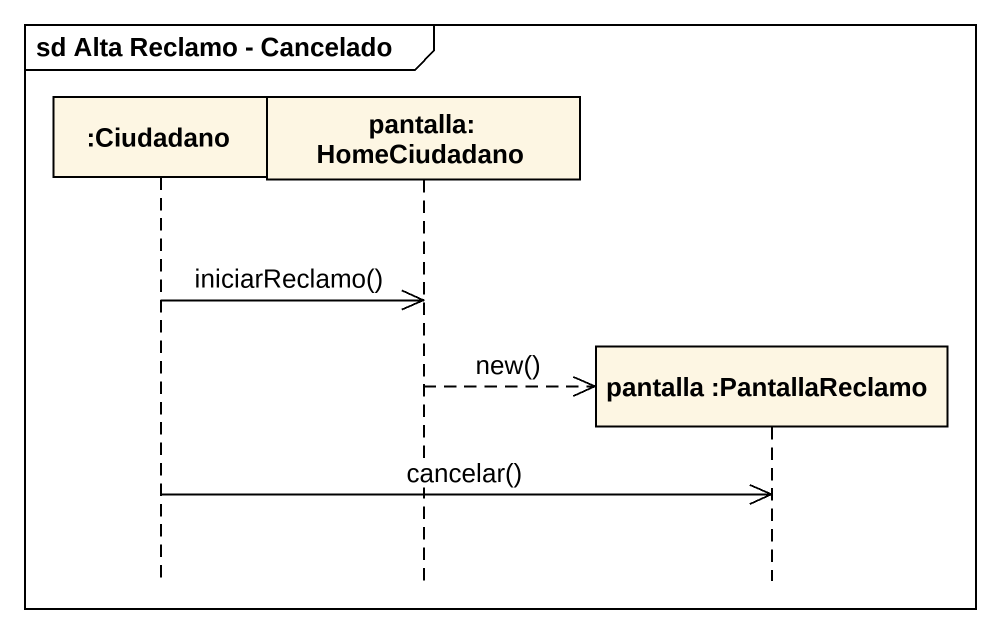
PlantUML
@startuml
mainframe sd Alta Reclamo - Cancelado
hide footbox
participant ":Ciudadano" as Ciudadano
participant "pantalla: HomeCiudadano" as pantalla_HomeCiudadano
participant "pantalla :PantallaReclamo" as pantalla_PantallaReclamo

Ciudadano ->> pantalla_HomeCiudadano : iniciarReclamo()
pantalla_HomeCiudadano -->> pantalla_PantallaReclamo ** : new()
Ciudadano ->> pantalla_PantallaReclamo : cancelar()
@enduml
